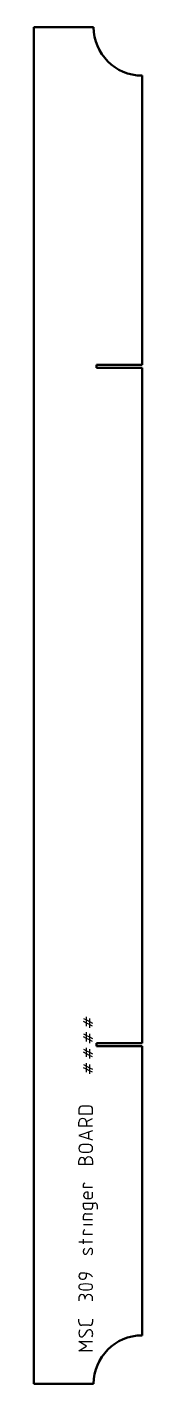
# Model space of a CAD drawing. Header units: millimetres. Extents: x 0 to 78, y 0 to 980.
import ezdxf

# ---------------------------------------------------------------- set-up
doc = ezdxf.new("R2010")
doc.units = ezdxf.units.MM
doc.layers.add('IV_MARK_SURFACE', color=2, linetype='Continuous', lineweight=25)
doc.layers.add('IV_OUTER_PROFILE', color=7, linetype='Continuous', lineweight=50)

msp = doc.modelspace()

# ---------------------------------------------------------------- linework, layer by layer
at = {"layer": 'IV_MARK_SURFACE'}
for p, q in [((38.02, 262.83), (38.02, 265.06)), ((35.8, 263.95), (38.02, 262.83)), ((38.02, 260.61), (35.8, 261.72)), ((38.02, 262.83), (40.24, 261.72)), ((38.02, 260.61), (38.02, 262.83)), ((40.24, 259.5), (38.02, 260.61)), ((38.02, 258.39), (38.02, 260.61)), ((40.24, 263.95), (40.24, 261.72)), ((40.24, 261.72), (40.24, 259.5)), ((40.24, 261.72), (42.46, 260.61)), ((42.46, 258.39), (40.24, 259.5)), ((40.24, 259.5), (40.24, 257.28)), ((35.8, 252.83), (38.02, 251.72)), ((38.02, 249.5), (35.8, 250.61)), ((38.02, 251.72), (38.02, 253.95)), ((38.02, 251.72), (40.24, 250.61)), ((38.02, 249.5), (38.02, 251.72)), ((40.24, 248.39), (38.02, 249.5)), ((38.02, 247.28), (38.02, 249.5)), ((40.24, 252.83), (40.24, 250.61)), ((40.24, 250.61), (40.24, 248.39)), ((40.24, 250.61), (42.46, 249.5)), ((42.46, 247.28), (40.24, 248.39)), ((40.24, 248.39), (40.24, 246.17)), ((35.8, 241.72), (38.02, 240.61)), ((38.02, 238.39), (35.8, 239.5)), ((38.02, 240.61), (38.02, 242.83)), ((38.02, 240.61), (40.24, 239.5)), ((38.02, 238.39), (38.02, 240.61)), ((40.24, 237.28), (38.02, 238.39)), ((38.02, 236.17), (38.02, 238.39)), ((40.24, 241.72), (40.24, 239.5)), ((40.24, 239.5), (40.24, 237.28)), ((40.24, 239.5), (42.46, 238.39)), ((42.46, 236.17), (40.24, 237.28)), ((40.24, 237.28), (40.24, 235.06)), ((35.8, 230.61), (38.02, 229.5)), ((38.02, 227.28), (35.8, 228.39)), ((38.02, 229.5), (38.02, 231.72)), ((38.02, 229.5), (40.24, 228.39)), ((38.02, 227.28), (38.02, 229.5)), ((40.24, 226.17), (38.02, 227.28)), ((38.02, 225.06), (38.02, 227.28)), ((40.24, 230.61), (40.24, 228.39)), ((40.24, 228.39), (40.24, 226.17)), ((40.24, 228.39), (42.46, 227.28)), ((42.46, 225.06), (40.24, 226.17)), ((40.24, 226.17), (40.24, 223.95)), ((32.46, 198.39), (32.46, 195.06)), ((40.24, 200.61), (34.68, 200.61)), ((42.46, 195.06), (42.46, 198.39)), ((32.46, 195.06), (42.46, 195.06)), ((32.46, 186.17), (32.46, 188.95)), ((38.02, 189.5), (42.46, 191.72)), ((38.02, 188.95), (38.02, 186.17)), ((38.02, 186.17), (32.46, 186.17)), ((42.46, 182.83), (32.46, 179.5)), ((32.46, 179.5), (42.46, 176.17)), ((42.46, 186.17), (38.02, 186.17)), ((39.68, 177.28), (39.68, 181.72)), ((39.68, 172.83), (35.24, 172.83)), ((35.24, 167.28), (39.68, 167.28)), ((32.46, 158.39), (32.46, 161.17)), ((36.91, 158.39), (32.46, 158.39)), ((36.91, 161.17), (36.91, 158.39)), ((42.46, 158.39), (36.91, 158.39)), ((42.46, 161.17), (42.46, 158.39)), ((35.8, 141.72), (35.8, 143.95)), ((42.46, 141.72), (35.8, 141.72)), ((39.13, 138.39), (38.02, 138.39)), ((39.13, 133.95), (39.13, 138.39)), ((42.46, 135.61), (42.46, 138.39)), ((35.8, 130.61), (42.46, 130.61)), ((35.8, 127.83), (35.8, 130.61)), ((38.02, 133.95), (39.13, 133.95)), ((39.13, 133.95), (40.8, 133.95)), ((42.46, 130.61), (42.46, 127.83)), ((42.46, 130.61), (44.13, 130.61)), ((45.8, 128.95), (45.8, 126.17)), ((35.8, 118.39), (35.8, 121.17)), ((42.46, 118.39), (35.8, 118.39)), ((40.8, 126.17), (37.46, 126.17)), ((37.46, 122.83), (42.46, 122.83)), ((42.46, 114.78), (35.8, 114.78)), ((35.8, 107.83), (35.8, 110.06)), ((42.46, 107.83), (35.8, 107.83)), ((35.8, 102.28), (32.46, 102.28)), ((35.8, 102.28), (35.8, 104.5)), ((42.46, 102.28), (35.8, 102.28)), ((35.8, 101.17), (35.8, 102.28)), ((35.8, 95.06), (35.8, 96.17)), ((37.46, 93.39), (36.91, 93.39)), ((39.68, 96.72), (38.57, 94.5)), ((41.35, 97.83), (40.8, 97.83)), ((42.46, 95.06), (42.46, 96.17)), ((36.91, 80.06), (34.68, 80.06)), ((38.02, 77.83), (38.02, 79.5)), ((34.68, 75.61), (35.8, 75.61)), ((32.46, 62.28), (32.46, 60.06)), ((36.91, 61.72), (36.91, 61.17)), ((42.46, 60.06), (42.46, 61.72)), ((32.46, 44.5), (32.46, 46.72)), ((40.24, 42.28), (34.68, 42.28)), ((42.46, 46.72), (42.46, 44.5)), ((38.02, 27.28), (32.46, 30.61)), ((32.46, 30.61), (42.46, 30.61)), ((38.02, 37.83), (36.35, 35.06)), ((32.46, 23.95), (38.02, 27.28)), ((42.46, 23.95), (32.46, 23.95))]:
    msp.add_line(p, q, dxfattribs=at)
for centre, radius, start, end in [((34.68, 198.39), 2.22, 90, 180), ((40.24, 198.39), 2.22, 0, 90), ((35.24, 188.95), 2.78, 0, 180), ((35.24, 170.06), 2.78, 90, 270), ((39.68, 170.06), 2.78, 270, 90), ((34.68, 161.17), 2.22, 0, 180), ((39.68, 161.17), 2.78, 0, 180), ((36.91, 143.95), 1.11, 90, 180), ((38.02, 136.17), 2.22, 90, 270), ((37.46, 127.83), 1.67, 180, 270), ((40.8, 135.61), 1.67, 270, 0), ((40.8, 127.83), 1.67, 270, 0), ((44.13, 128.95), 1.67, 0, 90), ((37.46, 121.17), 1.67, 90, 180), ((36.91, 110.06), 1.11, 90, 180), ((37.62, 96.16), 1.82, 112.99424, 179.62562), ((37.62, 95.07), 1.82, 180.37438, 247.00576), ((36.72, 95.25), 2, 291.86006, 338.13994), ((41.54, 95.98), 2, 111.86006, 158.13994), ((40.64, 96.16), 1.82, 0.37438, 67.00576), ((40.64, 95.07), 1.82, 292.99424, 359.62562), ((34.68, 77.83), 2.22, 90, 270), ((35.98, 71.25), 8.86, 42.90467, 83.96523), ((34.26, 70.06), 1.8, 112.4119, 247.5881), ((37.46, 58.28), 13.99, 73.86614, 106.13386), ((35.8, 77.83), 2.22, 270, 0), ((40.64, 70.06), 1.81, 293.03732, 66.96268), ((34.68, 62.28), 2.22, 0, 180), ((37.46, 81.83), 13.99, 253.86614, 286.13386), ((39.68, 61.72), 2.78, 0, 180), ((34.68, 44.5), 2.22, 180, 270), ((40.24, 44.5), 2.22, 270, 0), ((37.15, 36.72), 4.69, 151.71531, 208.28469), ((34.45, 36.19), 2.21, 229.62628, 329.29837), ((40.08, 36.63), 2.39, 2.36847, 149.55905), ((38.79, 36.01), 3.74, 326.41745, 10.96269)]:
    msp.add_arc(centre, radius, start, end, dxfattribs=at)
at = {"layer": 'IV_OUTER_PROFILE'}
for p, q in [((43.2, 980), (0, 980)), ((0, 980), (0, 0)), ((78.2, 945), (78.2, 736.05)), ((45.2, 736.05), (78.2, 736.05)), ((45.2, 733.95), (45.2, 736.05)), ((78.2, 733.95), (45.2, 733.95)), ((78.2, 733.95), (78.2, 246.05)), ((45.2, 246.05), (78.2, 246.05)), ((45.2, 243.95), (45.2, 246.05)), ((78.2, 243.95), (45.2, 243.95)), ((78.2, 243.95), (78.2, 35)), ((43.2, 0), (0, 0))]:
    msp.add_line(p, q, dxfattribs=at)
for centre, start, end in [((78.2, 980), 180, 270), ((78.2, 0), 90, 180)]:
    msp.add_arc(centre, 35, start, end, dxfattribs=at)

doc.saveas('drawing.dxf')
